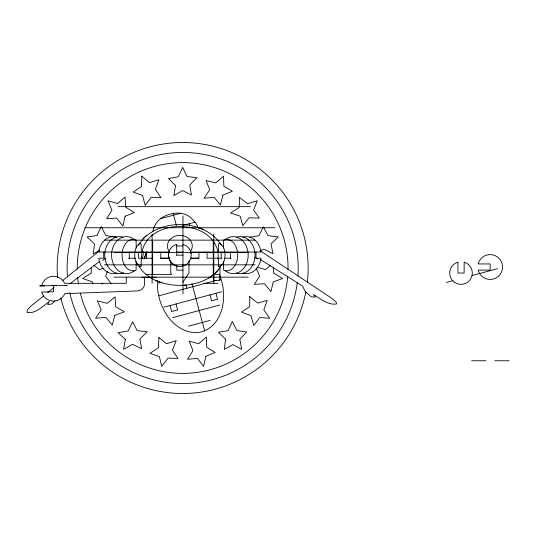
<?xml version="1.0" encoding="UTF-8"?>
<svg xmlns="http://www.w3.org/2000/svg" width="536" height="536" viewBox="0 0 536 536"><rect width="100%" height="100%" fill="white"/><g stroke="black" fill="none" stroke-linecap="round" stroke-linejoin="round"><path stroke-width="0.8" d="M141.343 258.211L141.035 266.452M144.593 277.159L144.405 285.179A7.41 7.323 90 0 1 137.538 290.927L64.796 293.654A12.415 12.268 90 0 1 60.367 299.028A12.429 12.274 90 0 1 41.828 292.422L41.734 292.006L53.6 291.785L53.486 285.614L54.438 285.614M152.66 244.041L152.66 241.234L152.66 274.968M223.512 248.061L223.639 240.041A15.718 10.948 -90 0 1 237.676 255.123A15.718 10.948 -90 0 1 223.646 270.204L223.512 261.394M157.457 280.898C156.036 304.006 171.453 332.782 197.161 332.682C223.01 329.466 228.557 295.993 219.713 275.745M91.294 267.424L91.221 273.192L82.705 278.506L92.413 281.903L92.875 283.497M142.603 257.615L143.628 251.739M141.926 252.041L141.993 251.411M217.737 258.982L217.817 258.211M41.62 285.835L43.094 282.177A12.429 12.274 90 0 1 59.985 278.124A12.388 12.241 90 0 1 63.744 281.795L64.608 283.33L126.295 283.33L126.295 277.159M144.244 258.848L145.872 253.407M144.124 258.868L146.71 251.645M168.987 252.041L168.666 253.521A11.323 11.323 0 0 0 176.679 265.99L176.78 265.99M152.874 231.177L153.919 227.646A20.797 20.797 0 0 1 161.095 218.259M107.421 271.491L105.652 276.094L111.113 283.678M138.295 245.24C155.427 217.69 204.303 217.696 221.428 245.24M221.435 265.012C214.139 278.733 197.677 284.542 182.95 285.306M182.95 282.204L188.98 273.065L188.98 260.724M54.873 300.77L52.843 303.028A2.037 0.657 -27.6 0 1 51.222 304.12L47.664 304.555L49.325 301.513C42.981 306.083 35.195 314.277 26.927 312.327C26.686 309.178 30.13 307.135 32.12 305.158L43.785 295.758M142.777 238.748L146.549 235.284M270.546 265.327L265.467 269.554L257.099 267.25M47.671 292.623L54.149 287.397M62.571 280.609L99.495 250.835M102.644 260.489L105.585 258.118M69.687 283.959L99.649 261.36M208.732 278.023L213.181 274.968L216.953 271.504L219.968 267.712L219.968 280.616L213.757 280.616L213.757 274.445M161.095 218.259C166.609 214.487 173.389 212.671 180.056 213.181A20.79 20.79 0 0 1 190.963 217.723L195.868 223.09L198.595 228.035M99.783 250.419L93.21 253.89L94.557 243.994L87.073 236.946L97.016 235.552L101.157 226.567L105.947 235.599L115.99 237.1M260.288 250.928L263.752 249.126L272.945 253.615L271.015 243.914L278.238 236.946L268.04 235.639L263.317 226.842L258.942 235.74L249.582 237.153M103.917 268.348L99.401 269.601L93.827 265.24M160.693 218.621L180.585 213.288M182.91 225.448L195.144 222.172M158.462 283.115L162.093 282.144M158.944 295.758L215.901 280.495M219.11 279.638L220.711 279.209M164.103 307.161L221.904 291.678M172.572 317.674L219.82 305.011M188.639 326.149L210.145 320.387M446.408 282.418L452.987 280.656M471.961 275.571L497.522 268.724M186.139 285.119C168.076 286.733 146.181 281.152 137.564 263.658M190.642 258.245L198.943 258.211L198.943 252.041M118.074 206.655L250.486 206.655M84.856 227.753L274.874 227.753M104.386 240.148L255.156 240.148M176.78 245.95L182.95 245.95M169.637 252.041L98.725 252.041L99.093 249.917A18.499 14.901 -90 0 1 103.629 241.146L105.337 239.565A18.499 14.901 -90 0 1 116.902 237.153M176.518 252.041L183.212 252.041M190.421 252.041L261.005 252.041L260.63 249.917A18.499 14.901 90 0 0 256.094 241.146A18.492 14.894 -90 0 0 242.828 237.153M114.007 252.49L248.121 252.49M176.78 255.129L182.95 255.129M128.694 258.211L135.441 258.211M152.66 258.211L138.556 258.211L138.556 252.041M160.177 258.211L169.309 258.211M190.421 258.211L198.722 258.211M221.984 258.211L207.07 258.211L207.07 252.041M224.283 258.211L231.036 258.211M104.386 264.844L255.149 264.844M182.95 270.157L176.78 270.157L176.78 265.38M145.973 274.445L171.721 274.445L170.75 273.065L170.75 261.548M212.953 274.445L219.961 274.445M114.007 277.159L248.114 277.159M141.806 277.266L156.211 277.266M203.519 283.33L217.931 283.33M64.394 285.393L65.352 285.393M66.303 285.393L67.261 285.393L39.711 285.835L44.488 285.835M51.577 285.614L52.528 285.614M55.396 285.614L56.347 285.614M471.64 360.762L486.045 360.762M494.795 360.762L509.2 360.762M169.919 258.252L160.787 258.211L160.787 252.041M101.331 283.698L102.905 283.792M218.695 266.452L218.387 258.211M182.95 244.255L185.985 245.615A11.316 11.316 0 0 1 187.674 263.317A11.316 11.316 0 0 1 170.066 260.791A11.316 11.316 0 0 1 176.672 244.269L176.78 255.397M198.179 227.565L203.7 229.636M156.03 280.616L161.55 282.686M260.107 250.741L332.374 298.686L336.166 302.183L336.628 303.919C328.387 305.574 320.374 298.612 313.54 294.565L315.396 297.199L311.805 296.817A2.037 0.57 23.3 0 1 310.116 295.872L305.219 291.477L302.498 285.976L261.206 260.087A4.255 1.186 23.3 0 0 260.047 259.625M254.801 257.24L257.582 259.082M256.208 268.255L259.659 276.094L254.285 284.361L264.422 283.745L270.988 291.577L273.172 281.929L282.606 278.506L273.822 273.166L273.387 267.357M215.941 293.272L217.536 299.235L211.579 300.83L209.978 294.867M189.181 223.767L189.778 226.004M173.081 213.147L176.418 225.589M191.935 283.51L204.692 331.121M185.972 285.105L186.823 288.288M176.029 303.966L177.624 309.929L171.661 311.53L170.066 305.567M190.742 252.041L191.064 253.521M217.737 251.411L217.804 252.041M141.913 258.211L141.993 258.982M218.078 252.041C210.213 215.619 140.573 218.581 141.598 258.211M256.034 252.041L256.034 258.211L261.005 258.211L260.63 260.335A18.499 14.901 90 0 1 242.828 273.099M230.467 252.041L230.467 258.211M221.167 252.041L221.167 258.211M218.387 252.041L218.695 243.512A11.477 6.358 -90 0 1 225.053 254.989A11.477 6.358 -90 0 1 218.695 266.466M218.125 252.041L218.125 258.211M213.81 233.971L213.81 283.33M213.241 241.234L213.241 274.968M182.95 215.928L182.95 294.076M152.09 233.971L152.09 283.33M146.482 252.041L146.482 258.211M141.343 252.041L141.035 243.512A11.47 6.358 -90 0 0 134.744 253.347L134.744 256.617A11.47 6.358 -90 0 0 141.035 266.452M136.218 248.061L136.084 240.041A15.712 10.948 -90 0 0 127.079 241.897A15.691 10.928 -90 0 0 123.789 246.627A15.712 10.948 -90 0 0 124.238 264.536A15.712 10.948 -90 0 0 136.084 270.198L136.218 261.394M129.263 252.041L129.263 258.211M103.696 252.041L103.696 258.211L98.725 258.211L99.093 260.335A18.499 14.901 -90 0 0 116.902 273.105M225.22 239.565A18.499 14.901 -90 0 1 244.537 243.016A18.499 14.901 -90 0 1 244.537 267.236A18.499 14.901 -90 0 1 225.22 270.687M236.597 237.153A18.499 14.894 -90 0 1 255.002 255.123A18.499 14.894 -90 0 1 236.597 273.099M67.462 276.891A115.535 115.535 0 0 1 182.287 152.465A115.535 115.535 0 0 1 297.902 276.154M297.252 282.713A115.535 115.535 0 0 1 69.787 292.683M57.546 277.655A125.478 125.478 0 0 1 185.041 142.543A125.478 125.478 0 0 1 307.309 282.405M305.868 291.745A125.478 125.478 0 0 1 60.776 297.842M77.271 269.36A105.391 105.391 0 0 1 182.655 162.609A105.391 105.391 0 0 1 288.04 269.36M287.731 276.107A105.391 105.391 0 0 1 80.286 293.065M78.491 284.047A105.391 105.391 0 0 1 77.687 277.44M134.509 270.687A18.499 14.894 -90 0 1 115.193 267.236A18.499 14.894 -90 0 1 115.193 243.016A18.499 14.894 -90 0 1 134.509 239.565M123.809 272.871A18.492 14.894 -90 0 1 104.728 255.565A18.492 14.894 -90 0 1 123.133 237.153M190.314 251.672A12.422 10.586 0 0 0 185.818 236.657A12.422 10.586 0 0 0 168.565 241.555L167.942 242.969A12.422 10.586 0 0 0 169.41 251.665M457.918 262.164L457.918 273.045L464.089 273.045L464.189 262.184A11.323 11.323 0 0 1 472.203 274.66A11.316 11.316 0 0 1 461 284.361A11.316 11.316 0 0 1 449.805 274.653A11.316 11.316 0 0 1 457.811 262.184L457.918 262.164M249.749 296.589L249.709 306.713L241.435 312.086L250.949 315.637L253.763 325.473L259.679 317.547L269.688 318.25L263.839 309.795L267.216 300.401L257.675 303.101L249.749 296.589M141.779 176.19L141.544 186.468L133.29 192.082L142.596 195.506L145.182 205.429L151.165 197.268L161.014 197.784L155.406 189.315L158.911 179.714L149.464 182.642L141.779 176.19M239.599 197.59L239.224 207.499L230.581 213.02L240.195 216.189L242.748 225.716L249.066 217.77L259.283 218.132L253.575 210.058L257.34 200.752L247.491 203.707L239.599 197.59M158.891 337.526L158.455 347.67L149.973 353.385L159.339 356.567L161.758 366.302L167.989 358.122L177.972 358.43L172.451 350.196L176.197 340.648L166.555 343.737L158.891 337.526M225.669 339.295L224.236 349.425L232.872 344.588L241.729 349.305L239.82 339.201L246.728 331.992L236.912 330.585L232.323 321.412L228.169 330.638L218.427 332.179L225.669 339.295M175.547 185.476L173.865 195.6L182.655 190.568L191.446 195.05L189.764 185.034L196.873 177.684L187.051 176.525L182.655 167.5L178.26 176.793L168.438 178.568L175.547 185.476M125.33 339.422L123.582 349.305L132.6 344.367L141.591 348.708L139.903 338.94L147.206 331.737L137.142 330.638L132.667 321.855L128.138 330.94L118.067 332.709L125.33 339.422M125.116 216.189L122.972 226.085L116.573 218.065L106.684 218.728L111.937 210.239L107.971 200.752L117.612 203.526L125.056 197L125.759 207.204L134.322 212.658L125.116 216.189M478.246 263.524L478.159 263.94L490.165 263.94L490.165 270.111L478.159 270.111L478.869 272.181A12.422 12.422 0 0 0 498.299 276.409A12.422 12.422 0 0 0 496.885 256.57A12.422 12.422 0 0 0 478.253 263.524M205.918 356.299L203.553 366.302L197.375 358.39L187.526 359.294L192.953 350.631L189.228 341.184L198.755 343.737L206.306 336.997L206.769 347.241L215.157 352.521L205.918 356.299M114.744 315.416L112.312 325.03L105.867 317.406L95.622 318.25L101.237 309.935L97.331 300.843L107.254 303.322L115.086 296.864L115.602 306.713L124.345 311.811L114.744 315.416M222.896 195.097L220.356 204.933L214.145 197.268L204.075 198.28L209.723 189.724L206.038 180.518L215.74 182.897L223.532 176.19L223.874 186.22L232.376 191.278L222.896 195.097"/></g></svg>
